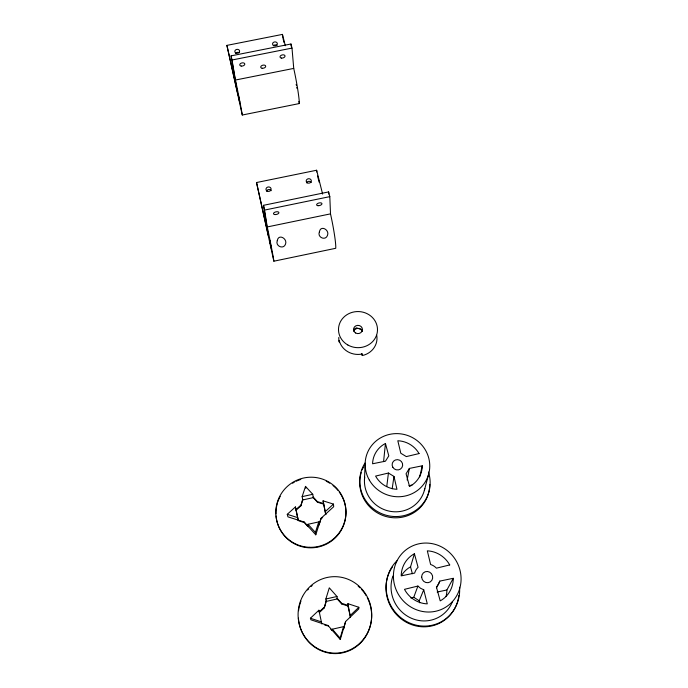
<?xml version="1.0" encoding="UTF-8"?>
<svg xmlns="http://www.w3.org/2000/svg" width="688" height="688" viewBox="0 0 688 688"><rect width="100%" height="100%" fill="white"/><g stroke="black" fill="none" stroke-linecap="round" stroke-linejoin="round"><path stroke-width="1.03" d="M376.723 335.28A19.109 17.759 1.6 0 1 362.258 355.55L362.292 353.985A19.187 17.811 1.6 0 1 339.201 340.474L339.253 342.082A19.109 17.759 1.6 0 1 338.797 337.464M358.844 607.272L358.783 608.923L345.617 621.496L340.276 639.487L328.021 625.495L310.873 619.785L310.417 618.237L318.905 610.23L319.404 612.501L324.272 607.9L326.258 601.415L325.863 598.999L329.285 587.836L336.982 596.487L337.215 598.947L341.678 603.961L347.973 606.033L350.502 617.463L347.896 603.677L358.844 607.272L350.467 615.27M364.451 480.19L365.147 463.48M383.586 461.622L385.443 443.468A24.983 24.157 23.4 0 0 372.578 463.781L385.469 461.166L388.797 455.886L385.443 443.468M386.768 486.519L388.436 473.034L375.588 476.087A24.983 24.157 23.4 0 0 396.967 489.288L393.966 476.431L388.436 473.034M392.186 488.755L393.966 476.431M407.141 480.009L409.369 468.425L422.286 465.802L419.697 476.836M424.35 490.484L428.615 474.273M401.568 575.443A25.232 24.106 60.7 0 1 410.538 566.86L414.417 553.745L418.072 567.325A13.433 12.848 57.6 0 0 414.658 573.078L401.19 575.873A26.866 25.688 57.7 0 1 414.417 553.745M340.276 639.487L340.139 638.146L343.561 626.648L332.313 629.21L332.528 630.638M324.272 607.9L326.146 600.736M295.41 506.953L298.334 520.678L295.41 506.953L287.266 514.323L287.928 516.851L304.225 522.029L315.775 534.808L321.029 518.296L333.68 506.729L333.482 504.098L323.085 500.847L325.768 514.598L323.085 500.847M319.817 522.906L321.029 518.296M315.775 534.808L315.396 532.443L318.75 521.908L308.018 524.282L308.473 526.724M296.132 510.143L300.819 505.904L302.651 499.333M300.819 505.904L302.763 499.944L302.135 496.633L305.498 486.39L312.756 494.294L313.255 497.63L317.469 502.223L323.455 504.106M410.865 597.984L413.763 597.27L417.908 586.056L420.592 588.309L423.739 589.788L427.282 603.84L425.545 603.746A26.866 25.688 57.7 0 1 404.484 589.332L417.908 586.056M419.723 602.817L419.216 600.787L423.739 589.788M409.369 468.425L406.066 473.757L409.566 486.502A24.983 24.157 23.4 0 0 422.286 465.802M436.545 587.827L439.77 581.111L453.254 578.307L446.882 589.994A25.232 24.106 60.7 0 1 446.056 596.436M319.266 611.856L324.151 607.237M325.433 511.459L333.482 504.098M321.098 518.872L322.655 517.445M295.995 509.559L300.69 505.302M353.787 329.776L355.292 328.486M325.863 598.999L336.982 596.487M326.258 601.415L337.215 598.947M302.135 496.633L312.756 494.294M302.763 499.944L313.255 497.63M256.529 182.535L273.867 261.199L335.735 248.291A30.281 2.554 78.4 0 0 330.507 213.865L329.81 196.639L328.606 191.918L263.495 205.316L268.389 235.872L256.529 182.535L316.626 170.237L322.62 194.085M437.155 592.024L446.882 589.994M273.867 261.199A30.367 0.748 78.2 0 0 267.254 226.945L264.562 210.081L329.81 196.639M267.254 226.945L330.507 213.865M408.956 485.711L411.983 485.092M226.911 45.382L242.279 115.025L299.366 103.544A28.844 2.193 79 0 0 293.733 68.413L292.004 48.1L290.964 43.998L231.082 55.866L237.326 92.115L226.911 45.382L282.458 34.4L285.314 45.735M242.279 115.025A28.93 0.662 78.4 0 0 235.451 80.032L293.733 68.413M235.451 80.032L232.011 60.002L292.004 48.1M356.049 327.832L361.948 329.509M313.16 497.011L317.383 501.621L323.386 503.504M287.266 514.323L297.637 517.608M299.332 520.997L304.337 522.588L307.871 526.501M337.154 598.25L341.635 603.29L347.947 605.363M310.417 618.237L321.348 621.875L321.683 623.38M324.521 624.876L327.23 625.779M419.216 600.787L413.763 597.27M308.018 524.282L315.396 532.443M332.313 629.21L340.139 638.146M330.696 629.004L331.977 630.475M410.538 566.86L412.37 573.74M283.009 38.459L284.049 42.587M298.85 101.48L299.366 103.544M317.564 175.965L319.12 182.165M361.75 353.537L362.258 355.55M296.158 84.4L296.373 85.312M231.082 55.866L232.011 60.002M263.495 205.316L264.562 210.081M318.905 610.23L321.812 623.973M304.225 522.029L304.337 522.588M328.021 625.495L328.133 626.08M305.498 486.39L305.816 488.248M296.786 87.359L296.958 88.356M318.75 521.908L319.172 524.927M317.383 501.621L317.469 502.223M282.458 34.4L282.751 37.419M290.964 43.998L291.144 46.105M341.635 603.29L341.678 603.961M343.561 626.648L343.699 628.686L345.617 621.496M316.626 170.237L316.729 171.991M328.606 191.918L328.692 193.999M347.896 603.677L347.973 606.033M306.53 182.879A2.554 2.219 -4.5 0 1 311.234 182.466M266.497 191.092A2.563 2.227 -7.8 0 1 271.21 190.679M429.759 484.343A35.243 34.237 28.5 0 1 389.563 517.307A35.243 34.237 28.5 0 1 361.209 472.613M362.206 469.827A35.243 34.237 28.5 0 1 363.462 467.118M424.814 488.583A30.693 29.808 28 0 1 389.915 511.279A30.693 29.808 28 0 1 364.683 477.274M428.418 472.002A35.423 34.391 28 0 1 390.793 516.206A35.423 34.391 28 0 1 364.993 463.05M353.718 331.186A4.429 4.102 1.5 0 1 362.258 331.47M273.291 45.829A2.391 1.952 -6 0 1 277.075 45.485M235.726 53.268A2.399 1.961 -8.1 0 1 239.054 52.606M456.97 603.359A37.857 36.154 60.7 0 1 405.808 621.978A37.857 36.154 60.7 0 1 392.495 566.826M395.445 563.145A37.857 36.154 60.7 0 1 396.529 562.019M458.827 595.464A37.857 36.154 60.7 0 1 458.595 597.081M458.294 598.672A37.857 36.154 60.7 0 1 457.916 600.254M457.709 601.045A37.857 36.154 60.7 0 1 457.236 602.593M459.575 587.191A38.046 36.344 60.5 0 1 409.816 623.079A38.046 36.344 60.5 0 1 397.32 560.419M452.369 601.862A32.972 31.493 60.5 0 1 411.458 618.28A32.972 31.493 60.5 0 1 392.917 576.08M453.254 578.307A26.866 25.688 57.7 0 1 440.208 600.873L436.381 586.924A13.433 12.848 57.6 0 0 439.77 581.111M339.253 492.032A35.122 34.873 -42 0 1 323.162 545.558A35.122 34.873 -42 0 1 276.077 515.931M275.965 513.893A35.122 34.873 -42 0 1 277.488 502.868M277.797 501.913A35.122 34.873 -42 0 1 280.222 496.34M292.563 483.225A35.122 34.873 -42 0 1 294.301 482.211M296.081 481.299A35.122 34.873 -42 0 1 300.785 479.45M326.232 481.256A35.122 34.873 -42 0 1 329.741 483.182M333.009 485.513A35.122 34.873 -42 0 1 338.014 490.432M371.124 609.327A38.089 36.662 85.5 0 1 339.459 653.351A38.089 36.662 85.5 0 1 298.411 618.159M298.575 610.712A38.089 36.662 85.5 0 1 298.945 608.261M299.099 607.444A38.089 36.662 85.5 0 1 300.948 601.14M307.596 590.029A38.089 36.662 85.5 0 1 308.671 588.833M310.967 586.597A38.089 36.662 85.5 0 1 312.189 585.557M358.199 586.193A38.089 36.662 85.5 0 1 359.987 587.827M361.673 589.573A38.089 36.662 85.5 0 1 363.247 591.439M363.746 592.084A38.089 36.662 85.5 0 1 364.709 593.4M365.165 594.079A38.089 36.662 85.5 0 1 366.042 595.464M367.237 597.614A38.089 36.662 85.5 0 1 368.94 601.355M369.232 602.129A38.089 36.662 85.5 0 1 370.987 608.51M269.601 240.043L271.33 248.368L269.601 240.043M277.281 240.654C275.097 246.098 283.628 249.856 285.529 244.111C287.679 238.641 278.416 233.352 277.281 240.654M319.378 231.916C317.091 237.36 325.544 241.135 327.497 235.382C329.784 229.921 320.548 224.606 319.378 231.916M449.72 564.934L436.416 568.168A13.433 12.848 57.6 0 0 430.611 564.504L427.325 550.847A26.866 25.688 57.7 0 1 449.72 564.934M419.052 453.573L406.307 456.591L400.803 453.254L397.819 440.759A24.983 24.157 23.4 0 1 419.052 453.573M238.117 94.333L239.734 102.194L238.117 94.333M307.373 182.836A2.571 2.227 -4.5 0 0 311.329 180.996A2.571 2.227 -4.5 0 0 307.596 178.975A2.571 2.227 -4.5 0 0 307.373 182.836M267.116 191.092A2.571 2.236 -7.8 0 0 271.106 189.243A2.571 2.236 -7.8 0 0 267.408 187.205A2.571 2.236 -7.8 0 0 267.116 191.092M318.002 205.695A2.752 1.324 -14.2 0 0 321.967 203.708A2.752 1.324 -14.2 0 0 317.873 203.381A2.752 1.324 -14.2 0 0 318.002 205.695M275.002 214.57A2.761 1.324 -12.8 0 0 278.898 212.601A2.761 1.324 -12.8 0 0 274.701 212.282A2.761 1.324 -12.8 0 0 275.002 214.57M392.788 467.204A5.306 5.134 23.4 0 0 401.93 467.556A5.306 5.134 23.4 0 0 397.483 459.644A5.306 5.134 23.4 0 0 392.788 467.204M369.353 480.104A32.482 31.399 23.4 0 0 425.322 481.832A32.482 31.399 23.4 0 0 397.673 433.629A32.482 31.399 23.4 0 0 369.353 480.104M347.836 344.989A19.496 18.051 1.4 0 0 377.497 330.128A19.496 18.051 1.4 0 0 348.67 313.728A19.496 18.051 1.4 0 0 347.836 344.989M355.636 332.983A4.455 4.128 1.4 0 0 362.438 329.621A4.455 4.128 1.4 0 0 355.877 325.837A4.455 4.128 1.4 0 0 355.636 332.983M262.128 68.258A2.546 1.548 -13.6 0 0 265.697 66.186A2.546 1.548 -13.6 0 0 261.793 65.592A2.546 1.548 -13.6 0 0 262.128 68.258M241.213 66.065A2.571 1.582 -12.6 0 0 244.79 63.967A2.571 1.582 -12.6 0 0 240.8 63.356A2.571 1.582 -12.6 0 0 241.213 66.065M281.383 58.076A2.563 1.574 -14.6 0 0 285.021 55.969A2.563 1.574 -14.6 0 0 281.125 55.35A2.563 1.574 -14.6 0 0 281.383 58.076M273.626 45.528A2.408 1.952 -6 0 0 277.35 43.886A2.408 1.952 -6 0 0 273.893 42.131A2.408 1.952 -6 0 0 273.626 45.528M235.855 53.002A2.408 1.961 -8 0 0 239.613 51.359A2.408 1.961 -8 0 0 236.182 49.588A2.408 1.961 -8 0 0 235.855 53.002M421.667 577.215A5.71 5.461 57.6 0 0 430.241 581.919A5.71 5.461 57.6 0 0 429.656 572.158A5.71 5.461 57.6 0 0 421.667 577.215M393.407 576.131A34.933 33.402 57.7 0 0 444.156 608.097A34.933 33.402 57.7 0 0 444.181 548.396A34.933 33.402 57.7 0 0 393.407 576.131M309.54 547.304A35.2 34.95 -41.1 0 0 341.91 495.678A35.2 34.95 -41.1 0 0 281.168 493.812A35.2 34.95 -41.1 0 0 309.54 547.304M302.6 596.35A38.244 36.817 85.6 0 0 335.753 653.127A38.244 36.817 85.6 0 0 366.369 595.215A38.244 36.817 85.6 0 0 302.6 596.35"/></g></svg>
